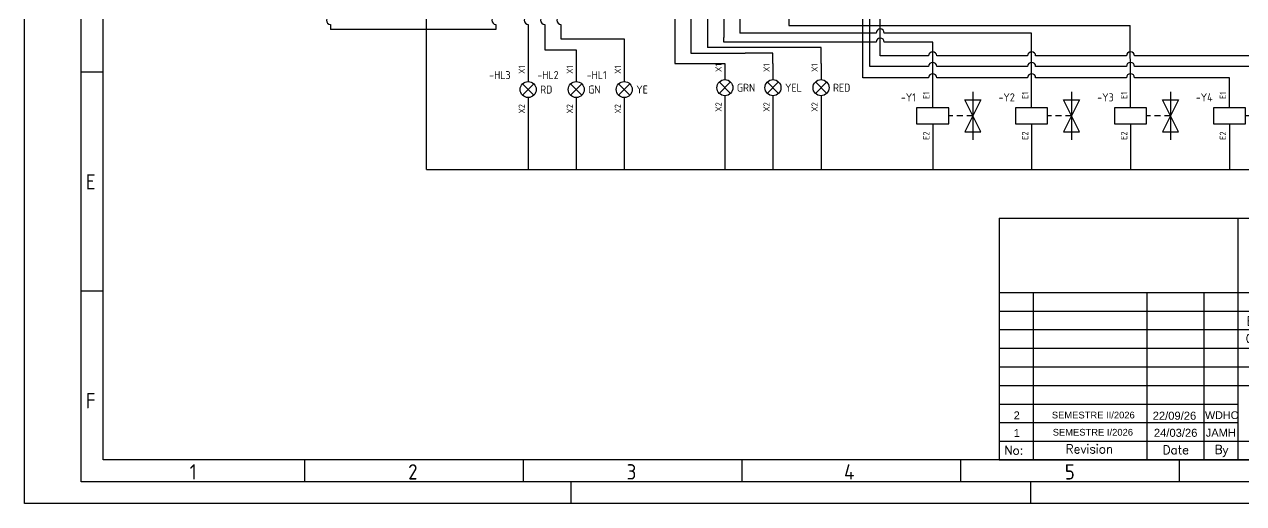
# Model space of a CAD drawing. Header units: millimetres. Extents: x 1181 to 1755, y 284 to 690.
# Drawn here: x 1181.4 to 1562.2, y 284.1 to 433.6 of the extents above; entities that cross this region are included whole.
import ezdxf
from ezdxf.enums import TextEntityAlignment as Align

# ---------------------------------------------------------------- set-up
doc = ezdxf.new("R2010")
doc.units = ezdxf.units.MM
doc.linetypes.add('DASHED', pattern=[0.75, 0.5, -0.25])
for name, color, linetype in [('025', 1, 'Continuous'), ('035', 5, 'Continuous'), ('07', 7, 'Continuous'), ('GRN_0.5mm^2', 3, 'DASHED'), ('MISC', 2, 'Continuous'), ('RED_2.5mm^2', 1, 'Continuous'), ('SYMS', 7, 'Continuous'), ('TAGS', 51, 'Continuous'), ('TERMS', 4, 'Continuous')]:
    doc.layers.add(name, color=color, linetype=linetype)
doc.styles.add('ISO Proportional', font='isocp.shx')
doc.styles.get("Standard").update_dxf_attribs({"font": 'arial.ttf'})
doc.styles.add('WD', font='romans.shx')
doc.styles.add('WD_IEC', font='isocp2.shx', dxfattribs={"width": 0.9, "height": 4})

# ---------------------------------------------------------------- blocks, each defined once
blk = doc.blocks.new('VLT1R')
for p, q in [((0, 7.5), (0, 2.5)), ((-1.77, -1.77), (1.77, 1.77)), ((1.77, -1.77), (-1.77, 1.77)), ((0, -2.5), (0, -7.5))]:
    blk.add_line(p, q)
blk.add_circle((0, 0), 2.5)
at = {"style": 'WD_IEC'}
for tag, p in [('INST', (-5.5, 10.25)), ('LOC', (-5.5, 6.75)), ('TAG1', (-5.5, 3.25)), ('DESC2', (-5.5, -9.85)), ('DESC1', (-5.5, -6.35)), ('DESC3', (-5.5, -13.35))]:
    blk.add_attdef(tag, text='', height=2.5, dxfattribs=at).set_placement(p, align=Align.RIGHT)
at = {"style": 'WD_IEC', "flags": 1}
for tag, p, height in [('X2TERM01', (0, 7.5), 0.32), ('X4LINK', (-3, 0), 0.32), ('X1LINK', (3, 0), 0.32), ('ASSYCODE', (1, -4), 1), ('X8TERM02', (0, -7.5), 0.32), ('FAMILY', (1, -5.5), 1), ('CATDESC', (1, -7), 1)]:
    blk.add_attdef(tag, p, '', height=height, dxfattribs=at)
at = {"style": 'WD_IEC'}
blk.add_attdef('TERM01', text='', height=2, rotation=90, dxfattribs=at).set_placement((-1, 7.5), align=Align.RIGHT)
at = {"style": 'WD_IEC', "flags": 9}
for tag, p in [('MFG', (-6, -0.25)), ('CAT', (-6, -2.75))]:
    blk.add_attdef(tag, text='', height=1.5, dxfattribs=at).set_placement(p, align=Align.RIGHT)
at = {"style": 'WD_IEC'}
blk.add_attdef('TERM02', (-1, -7.5), '', height=2, rotation=90, dxfattribs=at)
at = {"lineweight": 13, "style": 'WD_IEC'}
blk.add_attdef('COLOR', text='', height=2.5, dxfattribs=at).set_placement((3.75, 0), align=Align.MIDDLE_LEFT)
at = {"lineweight": 15, "style": 'WD_IEC'}
for tag, p in [('XREF', (-5.5, -18)), ('WDTAGALT', (-5.5, -22))]:
    blk.add_attdef(tag, text='', height=2.5, dxfattribs=at).set_placement(p, align=Align.RIGHT)
blk = doc.blocks.new('VLT1G')
for p, q in [((0, 7.5), (0, 2.5)), ((-1.77, -1.77), (1.77, 1.77)), ((1.77, -1.77), (-1.77, 1.77)), ((0, -2.5), (0, -7.5))]:
    blk.add_line(p, q)
blk.add_circle((0, 0), 2.5)
at = {"style": 'WD_IEC'}
for tag, p in [('INST', (-5.5, 10.25)), ('LOC', (-5.5, 6.75)), ('TAG1', (-5.5, 3.25)), ('DESC2', (-5.5, -9.85)), ('DESC1', (-5.5, -6.35)), ('DESC3', (-5.5, -13.35))]:
    blk.add_attdef(tag, text='', height=2.5, dxfattribs=at).set_placement(p, align=Align.RIGHT)
at = {"style": 'WD_IEC', "flags": 1}
for tag, p, height in [('X2TERM01', (0, 7.5), 0.32), ('X4LINK', (-3, 0), 0.32), ('X1LINK', (3, 0), 0.32), ('ASSYCODE', (1, -4), 1), ('X8TERM02', (0, -7.5), 0.32), ('FAMILY', (1, -5.5), 1), ('CATDESC', (1, -7), 1)]:
    blk.add_attdef(tag, p, '', height=height, dxfattribs=at)
at = {"style": 'WD_IEC'}
blk.add_attdef('TERM01', text='', height=2, rotation=90, dxfattribs=at).set_placement((-1, 7.5), align=Align.RIGHT)
at = {"style": 'WD_IEC', "flags": 9}
for tag, p in [('MFG', (-6, -0.25)), ('CAT', (-6, -2.75))]:
    blk.add_attdef(tag, text='', height=1.5, dxfattribs=at).set_placement(p, align=Align.RIGHT)
at = {"style": 'WD_IEC'}
blk.add_attdef('TERM02', (-1, -7.5), '', height=2, rotation=90, dxfattribs=at)
at = {"lineweight": 13, "style": 'WD_IEC'}
blk.add_attdef('COLOR', text='', height=2.5, dxfattribs=at).set_placement((3.75, 0), align=Align.MIDDLE_LEFT)
at = {"lineweight": 15, "style": 'WD_IEC'}
for tag, p in [('WDTAGALT', (-5.5, -21)), ('XREF', (-5.5, -18))]:
    blk.add_attdef(tag, text='', height=2.5, dxfattribs=at).set_placement(p, align=Align.RIGHT)
blk = doc.blocks.new('VLT1Y')
for p, q in [((0, 7.5), (0, 2.5)), ((-1.77, -1.77), (1.77, 1.77)), ((1.77, -1.77), (-1.77, 1.77)), ((0, -2.5), (0, -7.5))]:
    blk.add_line(p, q)
blk.add_circle((0, 0), 2.5)
at = {"style": 'WD_IEC'}
for tag, p in [('INST', (-5.5, 10.25)), ('LOC', (-5.5, 6.75)), ('TAG1', (-5.5, 3.25)), ('DESC2', (-5.5, -9.85)), ('DESC1', (-5.5, -6.35)), ('DESC3', (-5.5, -13.35))]:
    blk.add_attdef(tag, text='', height=2.5, dxfattribs=at).set_placement(p, align=Align.RIGHT)
at = {"style": 'WD_IEC', "flags": 1}
for tag, p, height in [('X2TERM01', (0, 7.5), 0.32), ('X4LINK', (-3, 0), 0.32), ('X1LINK', (3, 0), 0.32), ('ASSYCODE', (1, -4), 1), ('X8TERM02', (0, -7.5), 0.32), ('FAMILY', (1, -5.5), 1), ('CATDESC', (1, -7), 1)]:
    blk.add_attdef(tag, p, '', height=height, dxfattribs=at)
at = {"style": 'WD_IEC'}
blk.add_attdef('TERM01', text='', height=2, rotation=90, dxfattribs=at).set_placement((-1, 7.5), align=Align.RIGHT)
at = {"style": 'WD_IEC', "flags": 9}
for tag, p in [('MFG', (-6, -0.25)), ('CAT', (-6, -2.75))]:
    blk.add_attdef(tag, text='', height=1.5, dxfattribs=at).set_placement(p, align=Align.RIGHT)
at = {"style": 'WD_IEC'}
blk.add_attdef('TERM02', (-1, -7.5), '', height=2, rotation=90, dxfattribs=at)
at = {"lineweight": 13, "style": 'WD_IEC'}
blk.add_attdef('COLOR', text='', height=2.5, dxfattribs=at).set_placement((3.75, 0), align=Align.MIDDLE_LEFT)
at = {"lineweight": 15, "style": 'WD_IEC'}
for tag, p in [('WDTAGALT', (-5.5, -21.5)), ('XREF', (-5.5, -18))]:
    blk.add_attdef(tag, text='', height=2.5, dxfattribs=at).set_placement(p, align=Align.RIGHT)
blk = doc.blocks.new('VSV1')
for p, q in [((0, 2.5), (0, 7.5)), ((12.5, 0), (10, 5)), ((10, 5), (15, 5)), ((12.5, 7.5), (12.5, -7.5)), ((15, 5), (12.5, 0)), ((6.25, 0), (5, 0)), ((9.38, 0), (7.5, 0)), ((12.5, 0), (10, -5)), ((12.5, 0), (10.62, 0)), ((15, -5), (12.5, 0)), ((0, -2.5), (0, -7.5)), ((10, -5), (15, -5))]:
    blk.add_line(p, q)
blk.add_lwpolyline([(-5, 2.5), (-5, -2.5), (5, -2.5), (5, 2.5)], close=True)
at = {"style": 'WD_IEC'}
for tag, p in [('INST', (-5.25, 11.5)), ('LOC', (-5.25, 8)), ('TAG1', (-5.25, 4.5)), ('DESC1', (-5.25, -6.85)), ('DESC3', (-5.25, -13.85)), ('DESC2', (-5.25, -10.35))]:
    blk.add_attdef(tag, text='', height=2.5, dxfattribs=at).set_placement(p, align=Align.RIGHT)
at = {"style": 'WD_IEC', "flags": 1}
for tag, p, height in [('X2TERM01', (0, 7.5), 0.32), ('X4LINK', (-5, 0), 0.32), ('X1LINK', (12.5, 0), 0.32), ('ASSYCODE', (1, -4), 1), ('X8TERM02', (0, -7.5), 0.32), ('FAMILY', (1, -5.5), 1), ('CATDESC', (1, -7), 1)]:
    blk.add_attdef(tag, p, '', height=height, dxfattribs=at)
at = {"style": 'WD_IEC'}
blk.add_attdef('TERM01', text='', height=2, rotation=90, dxfattribs=at).set_placement((-1, 7.5), align=Align.RIGHT)
at = {"style": 'WD_IEC', "flags": 9}
for tag, p in [('MFG', (-6, 1)), ('CAT', (-6, -1.5))]:
    blk.add_attdef(tag, text='', height=1.5, dxfattribs=at).set_placement(p, align=Align.RIGHT)
at = {"style": 'WD_IEC'}
blk.add_attdef('TERM02', (-1, -7.5), '', height=2, rotation=90, dxfattribs=at)
at = {"lineweight": 9, "style": 'WD_IEC'}
for tag, p in [('NO', (-5.5, -16.5)), ('NC', (-5.5, -20))]:
    blk.add_attdef(tag, text='', height=2.5, dxfattribs=at).set_placement(p, align=Align.TOP_RIGHT)
for tag, p in [('XREFNO', (-4, -16.5)), ('XREFNC', (-4, -20)), ('WDTAGALT', (-3.88, -23.13))]:
    blk.add_attdef(tag, text='', height=2.5, dxfattribs=at).set_placement(p, align=Align.TOP_LEFT)
blk = doc.blocks.new('IEC_border_a3')
at = {"layer": '035'}
for p, q in [((17.98, 98.54), (13, 98.54)), ((18, 48.5), (13.02, 48.5)), ((64, 10), (64, 5)), ((114, 10), (114, 5)), ((164, 10), (164, 5)), ((214, 10), (214, 5)), ((264, 10), (264, 5)), ((125, 0), (125, 5)), ((230, 5), (230, 0))]:
    blk.add_line(p, q, dxfattribs=at)
for points in [[(0, 297), (420, 297), (420, 0), (0, 0)], [(18, 287), (410, 287), (410, 10), (18, 10)]]:
    blk.add_lwpolyline(points, close=True, dxfattribs=at)
at = {"layer": '07'}
blk.add_lwpolyline([(13, 292), (415, 292), (415, 5), (13, 5)], close=True, dxfattribs=at)
at = {"layer": '035', "style": 'ISO Proportional'}
for s, p in [('E', (14.02, 71.75)), ('F', (14.02, 21.75)), ('1', (37.81, 5.5)), ('2', (87.73, 5.5)), ('3', (137.68, 5.5)), ('4', (187.38, 5.5)), ('5', (237.84, 5.5))]:
    blk.add_text(s, height=3.5, dxfattribs=at).set_placement(p)
blk = doc.blocks.new('IEC_tblock_a3')
at = {"layer": '035'}
for p, q in [((-106.6, 55.25), (-106.6, 17)), ((-36.4, 55.25), (-36.4, 48.88)), ((-88.4, 48.88), (0, 48.88)), ((-179.4, 38.25), (-179.4, 0)), ((-153.4, 38.25), (-153.4, 0)), ((-140.4, 38.25), (-140.4, 0)), ((-122.2, 38.25), (-122.2, 21.25)), ((-187.2, 34), (-88.4, 34)), ((-187.2, 29.75), (-88.4, 29.75)), ((-187.2, 25.5), (-88.4, 25.5)), ((-187.2, 21.25), (-88.4, 21.25)), ((-187.2, 17), (-132.6, 17)), ((-187.2, 12.75), (-132.6, 12.75)), ((-187.2, 8.5), (-132.6, 8.5)), ((-13, 8.5), (0, 8.5)), ((-187.2, 4.25), (0, 4.25)), ((-44.2, 4.25), (-44.2, 0))]:
    blk.add_line(p, q, dxfattribs=at)
at = {"layer": '07'}
for p, q in [((-187.2, 55.25), (-187.2, 0)), ((-187.2, 55.25), (0, 55.25)), ((-132.6, 55.25), (-132.6, 0)), ((-88.4, 55.25), (-88.4, 0)), ((0, 55.25), (0, 0)), ((-187.2, 38.25), (0, 38.25)), ((-132.6, 17), (0, 17)), ((-13, 17), (-13, 4.25)), ((-187.2, 0), (0, 0))]:
    blk.add_line(p, q, dxfattribs=at)
at = {"style": 'WD'}
for tag, p in [('SCALE', (-69.88, 51.07)), ('SH', (-8.74, 10.06)), ('FILENAME', (-68.15, 0.8))]:
    blk.add_attdef(tag, p, '', height=2, dxfattribs=at)
for tag, height, p in [('PROJDESC', 5, (-45.9, 29.2)), ('EDDATE', 2, (-114.97, 30.8)), ('EDBY', 2, (-98.02, 30.86)), ('CKDATE', 2, (-114.85, 26.58)), ('CKBY', 2, (-97.88, 26.3)), ('DWGDESC', 5, (-44.85, 19.72)), ('DWGNO', 3.5, (-48.54, 9.46))]:
    blk.add_attdef(tag, text='', height=height, dxfattribs=at).set_placement(p, align=Align.CENTER)
at = {"style": 'WD', "flags": 1}
blk.add_attdef('WD_TB', (-120.95, 11.91), '', height=2, dxfattribs=at)
at = {"layer": '025', "style": 'WD'}
for s, p in [('SCALE', (-80.57, 51.13)), ('NAME', (-97.74, 35.14)), ('No:', (-183.81, 1.19)), ('Revision', (-166.53, 1.47)), ('Date', (-146.79, 1.28)), ('By', (-136.33, 1.37))]:
    blk.add_text(s, height=2, dxfattribs=at).set_placement(p, align=Align.CENTER)
for s, p in [('DATE', (-118, 35)), ('Edit', (-130.55, 30.72)), ('Chec.', (-130.82, 26.72)), ('SHEETS', (-11.17, 14.05)), ('FILENAME', (-87.18, 0.61))]:
    blk.add_text(s, height=2, dxfattribs=at).set_placement(p)

msp = doc.modelspace()

# ---------------------------------------------------------------- linework, layer by layer
at = {"layer": 'RED_2.5mm^2'}
for p, q in [((1307.05, 388.31), (1307.05, 582.38)), ((1384.52, 449.9), (1384.52, 421.4)), ((1389.61, 449.78), (1389.61, 424.71)), ((1394.76, 449.77), (1394.76, 426.47)), ((1399.86, 449.73), (1399.86, 429.57)), ((1404.88, 449.84), (1404.88, 430.94)), ((1420.12, 449.75), (1420.12, 433.33)), ((1445.43, 420.49), (1445.43, 439.42)), ((1448.71, 423.81), (1448.71, 441.34)), ((1443.31, 416.98), (1443.31, 437.49)), ((1338.79, 433.64), (1338.76, 420.81)), ((1343.92, 433.64), (1343.92, 425.74)), ((1349, 433.64), (1349, 429.11)), ((1447.44, 430.94), (1404.88, 430.94)), ((1420.12, 433.33), (1526.75, 433.33)), ((1495.97, 430.94), (1449.98, 430.94)), ((1495.97, 412.62), (1495.97, 430.94)), ((1526.85, 412.62), (1526.75, 433.33)), ((1349, 429.11), (1368.76, 429.11)), ((1368.76, 429.11), (1368.76, 420.81)), ((1430.21, 426.47), (1394.76, 426.47)), ((1399.86, 428.1), (1399.86, 429.57)), ((1447.44, 428.1), (1399.86, 428.1)), ((1430.21, 421.39), (1430.21, 426.47)), ((1465.08, 428.1), (1449.98, 428.1)), ((1465.08, 412.62), (1465.08, 428.1)), ((1343.92, 425.74), (1353.76, 425.74)), ((1353.76, 425.74), (1353.76, 420.81)), ((1389.61, 424.71), (1406.54, 424.71)), ((1415.21, 424.71), (1406.54, 424.71)), ((1415.21, 421.39), (1415.21, 424.71)), ((1463.81, 423.81), (1448.71, 423.81)), ((1494.7, 423.81), (1466.35, 423.81)), ((1525.58, 423.81), (1497.24, 423.81)), ((1621.72, 423.81), (1528.12, 423.81)), ((1384.52, 421.4), (1395.59, 421.4)), ((1395.59, 421.4), (1397.9, 421.4)), ((1397.9, 421.39), (1400.21, 421.39)), ((1463.81, 420.49), (1445.43, 420.49)), ((1494.7, 420.49), (1466.35, 420.49)), ((1525.58, 420.49), (1497.24, 420.49)), ((1588.61, 420.49), (1528.12, 420.49)), ((1463.81, 416.98), (1443.31, 416.98)), ((1494.7, 416.98), (1466.35, 416.98)), ((1525.58, 416.98), (1497.24, 416.98)), ((1557.73, 416.98), (1528.12, 416.98)), ((1557.73, 412.62), (1557.73, 416.98)), ((1338.76, 405.81), (1338.76, 388.31)), ((1353.76, 405.81), (1353.76, 388.31)), ((1368.76, 405.81), (1368.76, 388.31)), ((1400.21, 406.39), (1400.21, 388.31)), ((1415.21, 406.39), (1415.21, 388.31)), ((1430.21, 406.39), (1430.21, 388.31)), ((1465.08, 397.62), (1465.08, 388.31)), ((1495.97, 397.62), (1495.97, 388.31)), ((1526.85, 397.62), (1526.85, 388.31)), ((1557.73, 397.62), (1557.73, 388.31)), ((1307.05, 388.31), (1621.72, 388.31))]:
    msp.add_line(p, q, dxfattribs=at)
for centre, start, end in [((1338.8, 434.91), 90, 270), ((1343.92, 434.91), 90, 270), ((1349, 434.91), 90, 270), ((1448.71, 430.94), 0, 180), ((1448.71, 428.1), 0, 180), ((1465.08, 423.81), 0, 180), ((1495.97, 423.81), 0, 180), ((1526.85, 423.81), 0, 180), ((1465.08, 420.49), 0, 180), ((1495.97, 420.49), 0, 180), ((1526.85, 420.49), 0, 180), ((1465.08, 416.98), 0, 180), ((1495.97, 416.98), 0, 180), ((1526.85, 416.98), 0, 180)]:
    msp.add_arc(centre, 1.27, start, end, dxfattribs=at)
at = {"layer": 'TAGS', "color": 60, "true_color": 0xc0f600}
for p, q in [((1277.02, 433.64), (1277.02, 432.07)), ((1328.68, 432.07), (1277.02, 432.07)), ((1328.68, 433.64), (1328.68, 432.07))]:
    msp.add_line(p, q, dxfattribs=at)
for centre in [(1277.02, 434.91), (1328.68, 434.91)]:
    msp.add_arc(centre, 1.27, 90, 270, dxfattribs=at)

# ---------------------------------------------------------------- block references
at = {"xscale": 1.366054111090824, "yscale": 1.366054111090824, "zscale": 1.366054111090824}
msp.add_blockref('IEC_border_a3', (1181.44, 284.08), dxfattribs=at)
ref = msp.add_blockref('IEC_tblock_a3', (1741.52, 297.74), dxfattribs=dict(xscale=1.366054111090824, yscale=1.366054111090824, zscale=1.366054111090824))
ref.add_attrib('DWGNO', '3 - 1', dxfattribs={"height": 4.781, "style": 'WD'}).set_placement((1675.22, 310.66), align=Align.CENTER)
ref.add_attrib('SH', '03', (1729.59, 311.49), dxfattribs={"height": 2.732, "style": 'WD'})
at = {"layer": 'SYMS'}
ref = msp.add_blockref('VLT1R', (1338.76, 413.31), dxfattribs=at)
ref.add_attrib('TERM02', 'X2', (1337.76, 405.81), dxfattribs={"layer": 'TERMS', "height": 2, "rotation": 90, "style": 'WD_IEC'})
ref.add_attrib('TERM01', 'X1', dxfattribs={"layer": 'TERMS', "height": 2, "rotation": 90, "style": 'WD_IEC'}).set_placement((1337.76, 420.81), align=Align.RIGHT)
ref.add_attrib('COLOR', 'RD', dxfattribs={"layer": 'MISC', "lineweight": 13, "height": 2.5, "style": 'WD_IEC'}).set_placement((1342.51, 413.31), align=Align.MIDDLE_LEFT)
ref.add_attrib('TAG1', '-HL3', dxfattribs={"layer": 'TAGS', "height": 2.5, "style": 'WD_IEC'}).set_placement((1333.26, 416.56), align=Align.RIGHT)
ref = msp.add_blockref('VLT1G', (1353.76, 413.31), dxfattribs=at)
ref.add_attrib('TERM02', 'X2', (1352.76, 405.81), dxfattribs={"layer": 'TERMS', "height": 2, "rotation": 90, "style": 'WD_IEC'})
ref.add_attrib('TERM01', 'X1', dxfattribs={"layer": 'TERMS', "height": 2, "rotation": 90, "style": 'WD_IEC'}).set_placement((1352.76, 420.81), align=Align.RIGHT)
ref.add_attrib('COLOR', 'GN', dxfattribs={"layer": 'MISC', "lineweight": 13, "height": 2.5, "style": 'WD_IEC'}).set_placement((1357.51, 413.31), align=Align.MIDDLE_LEFT)
ref.add_attrib('TAG1', '-HL2', dxfattribs={"layer": 'TAGS', "height": 2.5, "style": 'WD_IEC'}).set_placement((1348.26, 416.56), align=Align.RIGHT)
ref = msp.add_blockref('VLT1Y', (1368.76, 413.31), dxfattribs=at)
ref.add_attrib('TERM02', 'X2', (1367.76, 405.81), dxfattribs={"layer": 'TERMS', "height": 2, "rotation": 90, "style": 'WD_IEC'})
ref.add_attrib('TERM01', 'X1', dxfattribs={"layer": 'TERMS', "height": 2, "rotation": 90, "style": 'WD_IEC'}).set_placement((1367.76, 420.81), align=Align.RIGHT)
ref.add_attrib('COLOR', 'YE', dxfattribs={"layer": 'MISC', "lineweight": 13, "height": 2.5, "style": 'WD_IEC'}).set_placement((1372.51, 413.31), align=Align.MIDDLE_LEFT)
ref.add_attrib('TAG1', '-HL1', dxfattribs={"layer": 'TAGS', "height": 2.5, "style": 'WD_IEC'}).set_placement((1363.26, 416.56), align=Align.RIGHT)
ref = msp.add_blockref('VLT1R', (1400.21, 413.89), dxfattribs=at)
ref.add_attrib('TERM02', 'X2', (1399.21, 406.39), dxfattribs={"layer": 'TERMS', "height": 2, "rotation": 90, "style": 'WD_IEC'})
ref.add_attrib('TERM01', 'X1', dxfattribs={"layer": 'TERMS', "height": 2, "rotation": 90, "style": 'WD_IEC'}).set_placement((1399.21, 421.39), align=Align.RIGHT)
ref.add_attrib('COLOR', 'GRN', dxfattribs={"layer": 'MISC', "lineweight": 13, "height": 2.5, "style": 'WD_IEC'}).set_placement((1403.96, 413.89), align=Align.MIDDLE_LEFT)
ref = msp.add_blockref('VLT1G', (1415.21, 413.89), dxfattribs=at)
ref.add_attrib('TERM02', 'X2', (1414.21, 406.39), dxfattribs={"layer": 'TERMS', "height": 2, "rotation": 90, "style": 'WD_IEC'})
ref.add_attrib('TERM01', 'X1', dxfattribs={"layer": 'TERMS', "height": 2, "rotation": 90, "style": 'WD_IEC'}).set_placement((1414.21, 421.39), align=Align.RIGHT)
ref.add_attrib('COLOR', 'YEL', dxfattribs={"layer": 'MISC', "lineweight": 13, "height": 2.5, "style": 'WD_IEC'}).set_placement((1418.96, 413.89), align=Align.MIDDLE_LEFT)
ref = msp.add_blockref('VLT1Y', (1430.21, 413.89), dxfattribs=at)
ref.add_attrib('TERM02', 'X2', (1429.21, 406.39), dxfattribs={"layer": 'TERMS', "height": 2, "rotation": 90, "style": 'WD_IEC'})
ref.add_attrib('TERM01', 'X1', dxfattribs={"layer": 'TERMS', "height": 2, "rotation": 90, "style": 'WD_IEC'}).set_placement((1429.21, 421.39), align=Align.RIGHT)
ref.add_attrib('COLOR', 'RED', dxfattribs={"layer": 'MISC', "lineweight": 13, "height": 2.5, "style": 'WD_IEC'}).set_placement((1433.96, 413.89), align=Align.MIDDLE_LEFT)
ref = msp.add_blockref('VSV1', (1465.08, 405.12), dxfattribs=at)
ref.add_attrib('TERM02', 'E2', (1464.08, 397.62), dxfattribs={"layer": 'TERMS', "height": 2, "rotation": 90, "style": 'WD_IEC'})
ref.add_attrib('TERM01', 'E1', dxfattribs={"layer": 'TERMS', "height": 2, "rotation": 90, "style": 'WD_IEC'}).set_placement((1464.08, 412.62), align=Align.RIGHT)
ref.add_attrib('TAG1', '-Y1', dxfattribs={"layer": 'TAGS', "height": 2.5, "style": 'WD_IEC'}).set_placement((1459.83, 409.62), align=Align.RIGHT)
ref = msp.add_blockref('VSV1', (1495.97, 405.12), dxfattribs=at)
ref.add_attrib('TERM02', 'E2', (1494.97, 397.62), dxfattribs={"layer": 'TERMS', "height": 2, "rotation": 90, "style": 'WD_IEC'})
ref.add_attrib('TERM01', 'E1', dxfattribs={"layer": 'TERMS', "height": 2, "rotation": 90, "style": 'WD_IEC'}).set_placement((1494.97, 412.62), align=Align.RIGHT)
ref.add_attrib('TAG1', '-Y2', dxfattribs={"layer": 'TAGS', "height": 2.5, "style": 'WD_IEC'}).set_placement((1490.72, 409.62), align=Align.RIGHT)
ref = msp.add_blockref('VSV1', (1526.85, 405.12), dxfattribs=at)
ref.add_attrib('TERM02', 'E2', (1525.85, 397.62), dxfattribs={"layer": 'TERMS', "height": 2, "rotation": 90, "style": 'WD_IEC'})
ref.add_attrib('TERM01', 'E1', dxfattribs={"layer": 'TERMS', "height": 2, "rotation": 90, "style": 'WD_IEC'}).set_placement((1525.85, 412.62), align=Align.RIGHT)
ref.add_attrib('TAG1', '-Y3', dxfattribs={"layer": 'TAGS', "height": 2.5, "style": 'WD_IEC'}).set_placement((1521.6, 409.62), align=Align.RIGHT)
ref = msp.add_blockref('VSV1', (1557.73, 405.12), dxfattribs=at)
ref.add_attrib('TERM02', 'E2', (1556.73, 397.62), dxfattribs={"layer": 'TERMS', "height": 2, "rotation": 90, "style": 'WD_IEC'})
ref.add_attrib('TERM01', 'E1', dxfattribs={"layer": 'TERMS', "height": 2, "rotation": 90, "style": 'WD_IEC'}).set_placement((1556.73, 412.62), align=Align.RIGHT)
ref.add_attrib('TAG1', '-Y4', dxfattribs={"layer": 'TAGS', "height": 2.5, "style": 'WD_IEC'}).set_placement((1552.48, 409.62), align=Align.RIGHT)

# ---------------------------------------------------------------- texts
at = {"layer": 'GRN_0.5mm^2', "attachment_point": 1}
for s, width, insert, char_height in [('{\\C0;2}', 19.704, (1490.38, 312.85), 2.465), ('{\\C0;SEMESTRE II/2026}', 33.1731, (1502.29, 312.76), 2.0981), ('{\\C0;22/09/26}', 19.704, (1533.79, 312.76), 2.5), ('{\\C0;WDHC}', 19.704, (1550.13, 312.88), 2.4), ('{\\C0;1}', 19.704, (1490.4, 307.34), 2.465), ('{\\C0;SEMESTRE I/2026}', 33.1731, (1502.56, 307.4), 2.0981), ('{\\C0;24/03/26}', 19.704, (1534.16, 307.43), 2.5), ('{\\C0;JAMH}', 19.704, (1550.37, 307.44), 2.465)]:
    msp.add_mtext_dynamic_manual_height_columns(s, width=width, gutter_width=12.33, heights=[0], dxfattribs=dict(at, insert=insert, char_height=char_height))

doc.saveas('drawing.dxf')
